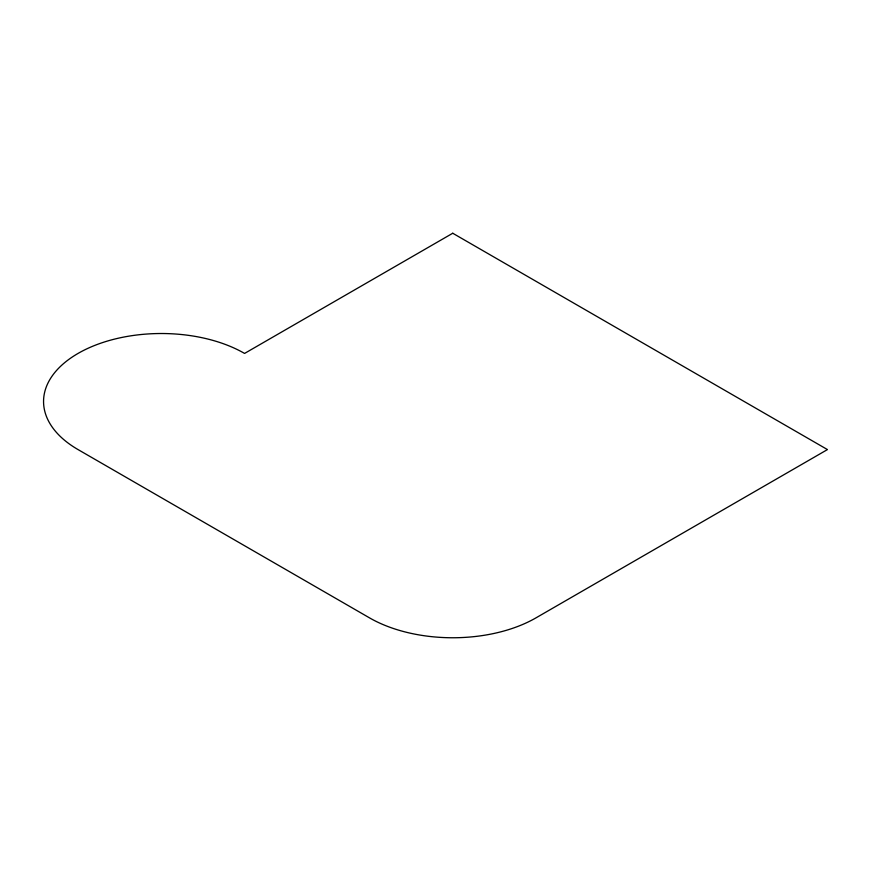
<?xml version="1.0" encoding="UTF-8"?>
<svg xmlns="http://www.w3.org/2000/svg" width="871" height="871" viewBox="0 0 871 871"><rect width="100%" height="100%" fill="white"/><g stroke="black" fill="none" stroke-linecap="round" stroke-linejoin="round"><path stroke-width="1.31" d="M452.746 233.243L244.577 353.43A117.759 67.992 0 0 0 78.042 353.43A117.759 67.992 0 0 0 78.042 449.578L369.478 617.844A117.759 67.992 0 0 0 536.013 617.844L827.45 449.578L452.746 233.243"/></g></svg>
